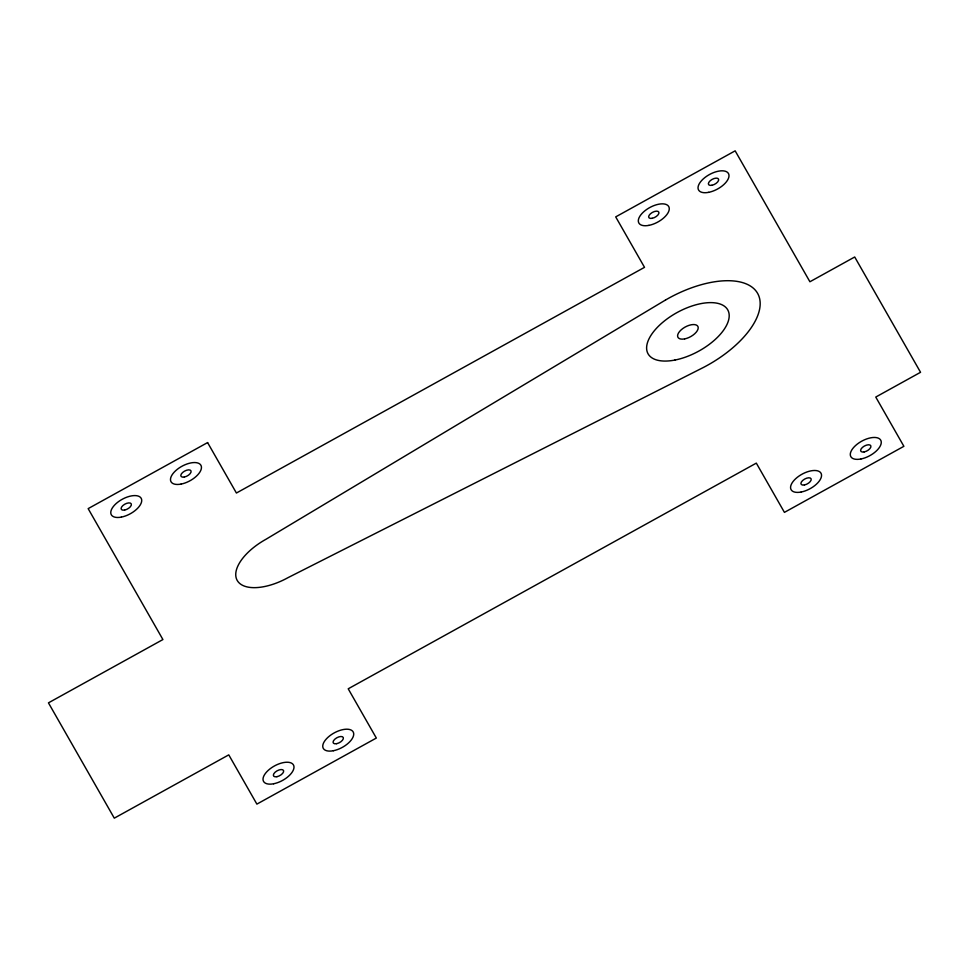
<?xml version="1.0" encoding="UTF-8"?>
<svg xmlns="http://www.w3.org/2000/svg" width="969" height="969" viewBox="0 0 969 969"><rect width="100%" height="100%" fill="white"/><g stroke="black" fill="none" stroke-linecap="round" stroke-linejoin="round"><path stroke-width="1.45" d="M665.509 300.027L266.063 539.224A45.495 22.13 -28.7 0 0 237.211 580.431A45.495 22.13 -28.7 0 0 287.914 577.706L703.542 367.396A79.628 38.724 -28.7 0 0 757.625 293.401A79.628 38.724 -28.7 0 0 665.509 300.027M207.596 442.579L88.155 508.628L162.913 639.552L48.45 702.852L114.294 818.163L228.769 754.863L256.882 804.113L376.335 738.051L348.21 688.802L756.317 463.121L784.43 512.371L903.883 446.309L875.758 397.06L920.55 372.29L854.706 256.991L809.914 281.761L735.156 150.837L615.703 216.886L644.518 267.335L236.412 493.027L207.596 442.579M684.647 338.896A11.374 5.535 -28.7 0 0 698.007 326.674A11.374 5.535 -28.7 0 0 681.037 329.969A11.374 5.535 -28.7 0 0 684.647 338.896M121.379 517.107A17.067 8.297 -28.7 0 0 141.413 498.769A17.067 8.297 -28.7 0 0 115.953 503.723A17.067 8.297 -28.7 0 0 121.379 517.107M181.094 484.088A17.067 8.297 -28.7 0 0 201.14 465.738A17.067 8.297 -28.7 0 0 175.68 470.692A17.067 8.297 -28.7 0 0 181.094 484.088M648.927 225.365A17.067 8.297 -28.7 0 0 668.961 207.027A17.067 8.297 -28.7 0 0 643.501 211.981A17.067 8.297 -28.7 0 0 648.927 225.365M708.642 192.346A17.067 8.297 -28.7 0 0 728.688 173.996A17.067 8.297 -28.7 0 0 703.228 178.95A17.067 8.297 -28.7 0 0 708.642 192.346M273.646 783.764A17.067 8.297 -28.7 0 0 293.68 765.413A17.067 8.297 -28.7 0 0 268.219 770.367A17.067 8.297 -28.7 0 0 273.646 783.764M333.36 750.733A17.067 8.297 -28.7 0 0 353.406 732.382A17.067 8.297 -28.7 0 0 327.946 737.336A17.067 8.297 -28.7 0 0 333.36 750.733M801.193 492.022A17.067 8.297 -28.7 0 0 821.227 473.671A17.067 8.297 -28.7 0 0 795.767 478.625A17.067 8.297 -28.7 0 0 801.193 492.022M860.92 458.991A17.067 8.297 -28.7 0 0 880.954 440.641A17.067 8.297 -28.7 0 0 855.494 445.595A17.067 8.297 -28.7 0 0 860.92 458.991M674.909 360.056A45.495 22.13 -28.7 0 0 728.349 311.134A45.495 22.13 -28.7 0 0 660.446 324.349A45.495 22.13 -28.7 0 0 674.909 360.056M864.166 451.942A5.693 2.762 -28.7 0 0 870.84 445.825A5.693 2.762 -28.7 0 0 862.362 447.472A5.693 2.762 -28.7 0 0 864.166 451.942M804.44 484.96A5.693 2.762 -28.7 0 0 811.126 478.843A5.693 2.762 -28.7 0 0 802.635 480.503A5.693 2.762 -28.7 0 0 804.44 484.96M336.618 743.683A5.693 2.762 -28.7 0 0 343.292 737.566A5.693 2.762 -28.7 0 0 334.802 739.214A5.693 2.762 -28.7 0 0 336.618 743.683M276.892 776.702A5.693 2.762 -28.7 0 0 283.566 770.597A5.693 2.762 -28.7 0 0 275.087 772.245A5.693 2.762 -28.7 0 0 276.892 776.702M124.626 510.057A5.693 2.762 -28.7 0 0 131.299 503.941A5.693 2.762 -28.7 0 0 122.821 505.6A5.693 2.762 -28.7 0 0 124.626 510.057M184.352 477.027A5.693 2.762 -28.7 0 0 191.026 470.91A5.693 2.762 -28.7 0 0 182.535 472.569A5.693 2.762 -28.7 0 0 184.352 477.027M652.173 218.316A5.693 2.762 -28.7 0 0 658.859 212.199A5.693 2.762 -28.7 0 0 650.369 213.858A5.693 2.762 -28.7 0 0 652.173 218.316M711.9 185.285A5.693 2.762 -28.7 0 0 718.574 179.168A5.693 2.762 -28.7 0 0 710.095 180.828A5.693 2.762 -28.7 0 0 711.9 185.285"/></g></svg>
